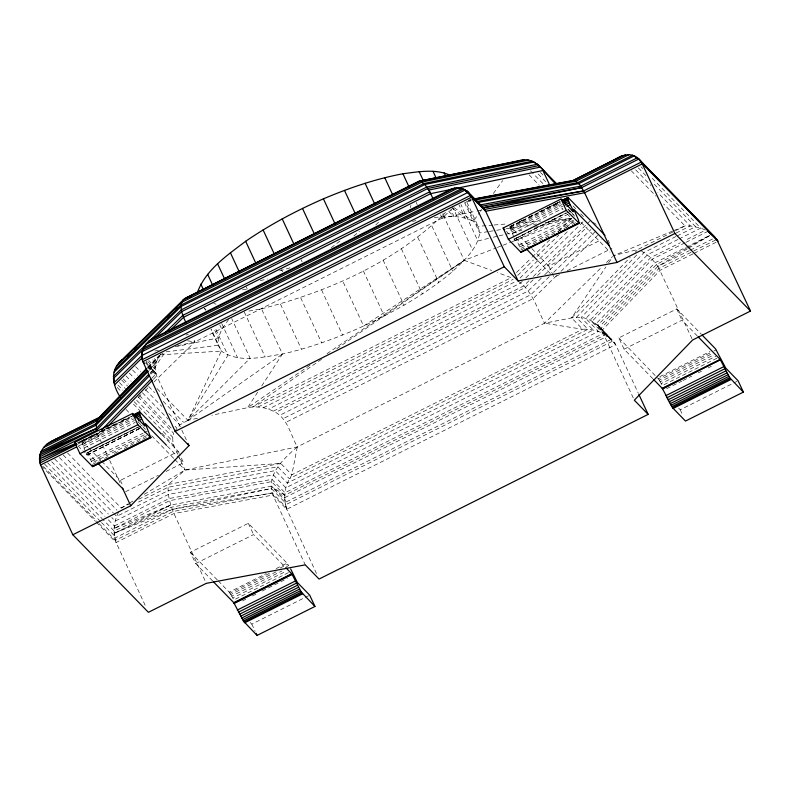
<?xml version="1.0" encoding="UTF-8"?>
<svg xmlns="http://www.w3.org/2000/svg" width="790" height="790" viewBox="0 0 790 790"><rect width="100%" height="100%" fill="white"/><g stroke="black" fill="none" stroke-linecap="round" stroke-linejoin="round"><path stroke-width="0.59" stroke-dasharray="3.95 2.96" d="M316.494 573.52L286.75 509.254L285.072 502.519L284.775 495.202L285.862 487.815L287.333 483.085L291.836 474.77L297.287 446.913C290.513 434.52 287.57 417.594 273.35 411.185C265.44 407.275 256.306 405.971 247.625 407.64L211.819 415.244M118.688 511.95C113.879 521.232 112.526 532.569 116.1 542.503L145.844 606.769M108.319 519.81L114.323 525.972L114.066 530.929L115.389 540.35L173.089 511.486L272.264 492.95L286.049 507.101L284.716 497.67L271.296 486.245L170.838 505.017L114.116 528.461L169.653 500.672L271.543 481.633L284.775 495.202L605.495 334.723L611.381 339.246L615.677 344.667L638.36 393.361M85.419 451.406L81.489 441.324L86.999 438.183M513.826 237.04L509.896 226.957L514.32 224.37M177.444 345.763L194.903 341.863L442.133 218.149L443.141 213.428M177.859 454.388C174.541 448.019 170.976 440.672 173.741 433.414L137.934 396.679M410.267 207.671L410.968 205.331M228.626 319.535L221.812 329.262L218.287 337.913L218.139 345.25L221.368 351.086C239.143 363.538 262.705 356.971 282.465 354.029C310.45 347.728 337.478 337.784 363.607 326.043C395.276 311.23 426.087 293.89 452.868 271.237C464.046 260.542 477.367 249.146 479.688 232.951L478.138 226.345L466.377 200.996M161.12 353.584C155.906 359.588 154.001 368.288 156.716 375.833L181.315 428.99M174.531 431.538L179.824 424.921L187.941 420.31L221.368 351.086L211.137 329.045M157.062 388.621L187.941 420.31L227.905 355.263L215.117 327.712M257.678 392.176L247.625 407.64L311.704 364.081M261.697 385.984L282.465 354.029L261.49 308.841L246.529 311.477M144.214 494.323L185.048 470.03L297.287 446.913L544.517 323.209L571.605 317.906L605.92 266.892M608.656 262.813L612.092 257.708M150.159 374.085L164.675 352.893M434.322 217.556C447.288 215.966 461.271 215.226 473.24 221.319L479.708 212.382M480.419 211.384L481.861 209.399M493.345 193.501L502.677 180.594M261.49 308.841C328.729 291.54 395.938 262.033 445.58 212.401M297.287 446.913C283.877 458.348 265.41 475.195 272.925 495.063L305.226 564.86M147.473 367.676L159.412 355.352M148.184 367.133L159.244 355.707M148.263 367.804L158.553 357.179M147.74 368.9L163.036 353.11M149.043 369.049L156.716 361.119L154.277 358.611M149.241 370.263L156.104 363.183L152.796 359.786M150.327 372.722L155.472 367.409L148.718 360.467M151.206 373.947L155.472 369.542L147.809 361.672M100.212 431.478L97.664 434.095L77.578 443.388M151.868 378.143L156.104 373.769L146.347 361.307M105.258 428.96L98.395 436.05L77.657 446.419M153.29 379.368L156.716 375.833L146.96 365.819M96.35 522.239L116.1 542.503L173.938 513.559L272.925 495.063L286.75 509.254L615.677 344.667C608.804 333.676 595.226 328.591 582.664 329.252L571.605 317.906L630.232 257.382M635.328 252.119L637.026 250.361M636.73 255.002L576.345 317.353L571.605 317.906M633.294 397.982L601.852 330.487L599.284 326.892L657.902 266.368L687.557 248.751M375.773 225.012L379.22 221.496M197.49 418.285L187.941 420.31L250.104 358.295L231.697 318.627M138.181 397.429L141.667 394.013M145.162 390.596L148.648 387.169M153.882 382.044L194.903 341.863L193.353 338.505M516.462 272.501L531.344 257.915M532.223 257.056L549.731 239.903M558.49 231.322L571.614 218.455L549.475 220.321M517.726 275.384L533.487 259.95M536.983 256.513L558.866 235.074M566.746 227.352L573.747 220.499M520.008 278.05L568.938 230.117M522.338 281.299L520.6 282.998L268.521 409.131M525.824 277.882L583.247 221.625M529.004 280.746L523.76 285.891L273.35 411.185M533.388 276.46L590.278 220.716M533.122 279.818L525.281 287.501L275.601 412.439M537.476 275.552L587.128 226.908M541.259 278.179L528.184 290.987L279.69 415.333M544.745 274.772L590.93 229.515M549.277 276.648L530.811 294.739L283.116 418.68M553.671 272.343L595.877 230.986M556.614 275.572L533.062 298.65L285.782 422.374M560.969 271.306L597.605 235.41M518.191 281.21C532.371 290.957 537.24 308.633 544.517 323.209L602.118 266.783M606.483 262.507L612.586 256.523M440.573 214.811L442.133 218.149L452.759 208.155M353.821 236.052L359.48 231.282M331.247 247.675L340.016 241.029M187.941 420.31L282.465 354.029M321.579 359.262L252.77 406.959L511.209 277.646L497.463 272.59M336.757 348.746L464.263 260.364L496.238 247.882M326.961 353.713L464.263 260.364L491.745 270.476M67.515 452.956L121.176 508.019L128.513 503.665M129.56 503.042L134.794 499.922M688.613 248.119L709.805 235.539M686.392 248.218L656.618 264.472L597.744 325.253L609.574 337.626C601.091 327.702 590.782 316.138 576.345 317.353L587.967 329.272L289.338 478.691L277.725 466.772L168.003 487.272L136.226 503.171M687.458 247.635L709.795 235.44L655.246 262.635L596.055 323.752L609.574 337.626M91.373 436.001L96.834 433.266M101.199 431.083L106.66 428.348M112.121 425.613L116.495 423.43M121.956 420.695L126.321 418.512M519.781 221.635L524.155 219.452M529.616 216.717L533.981 214.534M539.442 211.799L545.999 208.52M547.095 207.977L555.834 203.603M556.92 203.05L560.199 201.411M81.538 440.919L85.053 439.25M89.428 437.058L94.889 434.322M99.254 432.14L116.732 423.401M121.107 421.208L126.568 418.473M509.955 226.552L514.567 224.34M518.931 222.148L524.392 219.422M528.767 217.23L534.228 214.495M539.688 211.769L548.428 207.395M549.514 206.852L558.254 202.477M81.489 441.324L108.793 427.657M109.889 427.113L132.829 415.629M509.896 226.957L560.149 201.815M81.775 440.889L132.444 416.083M510.192 226.523L559.774 202.27M76.986 444.444L131.871 416.942M510.034 227.718L560.288 202.576M81.943 443.18L132.187 418.038M510.36 228.814L560.604 203.672M82.437 444.572L133.777 418.888M510.854 230.206L562.194 204.521M83.088 446.222L134.428 420.537M511.505 231.865L562.845 206.17M83.888 448.088L135.228 422.403M512.305 233.722L562.549 208.58M146.644 435.665L92.025 462.989L87.413 452.522L137.687 427.38M515.87 238.313L566.104 213.014L515.87 238.313L520.442 248.633L575.061 221.299M87.453 452.68L137.667 427.42M138.793 426.985L142.072 425.346M87.522 452.848L144.284 424.339M515.939 238.481L568.336 212.164M569.462 211.7L572.701 209.972M87.038 455.06L139.376 428.486M515.465 240.644L567.882 214.357M87.009 454.882L139.415 428.575M139.465 428.713L87.019 455.04L82.92 450.833M90.574 459.474L143.01 433.236M144.106 432.693L147.375 431.054M518.99 245.107L571.427 218.879M91.373 461.34L144.896 434.559M519.79 246.974L573.313 220.193M92.519 464.382L100.172 460.56M104.537 458.378L109.998 455.642M114.372 453.45L119.833 450.725M124.198 448.532L147.138 437.058M520.936 250.025L528.589 246.194M532.954 244.011L567.911 226.523M572.276 224.33L575.555 222.691M258.073 406.988L513.125 279.364M263.376 407.719L516.295 281.161M101.713 461.242L120.366 480.389L178.264 451.416L179.212 453.47M531.818 248.613L548.783 266.023L601.22 239.785M125.61 491.686L158.385 475.284M166.028 471.462L183.507 462.713L179.695 454.497M559.488 274.584L554.027 277.32L553.069 275.266M567.131 270.763L611.924 248.346M121.176 508.019L128.849 504.188M138.714 499.25L168.31 484.438L185.048 470.03L280.786 463.424L291.836 474.77L582.664 329.252L544.517 323.209M676.062 233.06L690.312 225.93L700.76 228.073L705.589 230.137L684.742 240.565M675.934 236.506L644.235 252.366L581.114 317.541L593.27 330.003L287.333 483.085L275.177 470.613L168.053 490.63L116.673 516.344L114.116 513.707M677.03 235.963L695.615 226.661L653.755 183.705M677.938 239.489L647.524 254.716L585.785 318.459L598.415 331.425L285.862 487.815L273.231 474.849L168.448 494.422L115.202 521.064L111.795 517.568M679.025 238.945L700.76 228.073L650.447 176.447M114.323 525.972L169.169 498.529L271.928 479.332L284.983 492.723L603.244 333.479L590.199 320.088L650.743 257.579L680.358 242.757M684.97 242.826L652.303 259.169L592.263 321.155L605.495 334.723M686.056 242.283L707.84 231.381M640.986 250.608L650.743 257.579L657.902 266.368L689.334 250.647M690.42 250.104L713.182 238.708M715.691 239.982L659.087 268.304L600.657 328.64L614.442 342.781M692.919 253.886L660.173 270.269L601.852 330.487L615.677 344.667M694.005 253.343L716.925 241.868M284.716 497.67L607.609 336.115L611.381 339.246L285.072 502.519L271.444 488.526L171.529 507.19L114.165 533.369L114.827 538.099L172.279 509.352L271.444 488.526M212.629 580.966L195.663 563.556L190.42 552.269L248.317 523.296L287.076 563.161L288.676 565.541L286.494 566.627M652.915 378.785L624.08 349.2L618.837 337.903L676.734 308.929L701.164 334.061M195.663 563.556L253.56 534.593L284.943 566.795M624.08 349.2L681.977 320.226L697.244 335.898M218.228 580.857L229.179 592.125L266.319 573.54M276.144 568.622L287.076 563.161M659.778 376.672L710.022 351.53M229.179 592.125L229.92 593.162L270.328 572.938M280.164 568.02L287.807 564.198M618.837 337.903L658.327 378.795L712.945 351.471M714.042 350.928L716.224 349.832M229.92 593.162L230.779 594.505L276.658 571.555M658.327 378.795L659.196 380.148L711.632 353.91M230.779 594.505L231.747 596.114L281.99 570.973M659.196 380.148L660.163 381.758L712.59 355.52M231.747 596.114L232.783 597.951L286.306 571.17M660.163 381.758L661.2 383.584L715.819 356.26M288.478 572.612L233.86 599.936L232.783 597.951M716.895 358.245L662.277 385.579L661.2 383.584M242.56 600.884L245.828 599.245M252.385 595.966L257.846 593.231M262.221 591.048L287.343 578.477M666.602 388.71L681.889 381.057M682.985 380.513L691.724 376.139M698.281 372.86L701.56 371.221M708.107 367.943L711.385 366.303M250.173 622.441L251.812 624.13L304.249 597.892M305.335 597.349L308.613 595.709M678.59 408.084L680.23 409.763L732.656 383.535M733.752 382.982L737.031 381.343M232.882 311.398L236.289 309.947M77.529 442.686L97.664 434.095L101.989 443.792M672.517 231.105L613.465 255.664L637.876 249.482L684.999 225.91L690.312 225.93L657.863 192.642M673.653 230.631L684.999 225.91L663.709 204.057M497.384 247.438L501.946 245.65M503.092 245.206L511.09 242.086M512.226 241.641L571.614 218.455L545.011 222.652M186.035 335.079L188.336 334.239M279.621 270.842L291.392 267.435M488.526 238.402L477.841 240.97L460.965 204.6M493.276 237.257L498.026 236.121M499.211 235.835L521.765 230.423M534.82 227.293L571.614 218.455M260.295 280.608L267.425 278.949M412.528 221.388L415.935 220.647M442.133 218.149L475.926 211.197M477.13 210.95L481.959 209.952M154.889 351.007L158.474 350.266M175.222 346.8L218.287 337.913L213.685 327.998M468.993 199.9L471.413 199.445M468.638 200.522L471.057 200.067M280.786 463.424L168.31 484.438C167.184 494.431 170.235 504.385 173.938 513.559L206.299 583.346M272.264 492.95L172.279 509.352L114.165 533.369L170.838 505.017L114.066 530.929L102.986 519.563M488.161 231.618L479.688 232.951L465.369 202.092M489.365 231.421L495.419 230.473M496.624 230.275L501.462 229.515M506.301 228.754L536.538 223.985M242.382 289.881L248.445 289.022M166.107 351.856L218.139 345.25L210.979 329.815M492.901 225.101L478.138 226.345L473.24 221.319L454.151 207.721M494.135 224.992L507.664 223.856M518.734 222.918L540.874 221.052M466.298 201.766L472.42 201.302M160.35 354.829L221.368 351.086M468.065 200.581L471.107 200.788L469.418 199.06M187.586 340.826L194.903 341.863M213.754 303.617L216.114 304.12M204.136 308.288L206.002 309.483M284.775 495.202L271.296 486.245L284.815 500.119M593.31 222.434L596.164 224.39M452.611 208.442L465.122 218L458.98 204.778M515.84 238.136L525.192 247.734M87.423 452.502L96.775 462.091M448.71 211.434L453.983 216.48L450.912 209.864M641.065 166.828L642.774 168.576M638.369 167.934L646.921 176.693M635.664 169.86L651.029 185.63M631.338 170.847L656.046 196.187M540.409 172.437L542.977 175.074M572.987 205.874L577.283 210.268M580.709 213.794L584.136 217.309M538.148 173.978L545.89 181.927M568.079 209.093L569.788 210.851M570.647 211.73L574.932 216.124M580.927 222.276L610.038 252.148M530.505 170.847L544.093 184.801M567.882 209.202L574.676 216.184M529.083 174.817L539.293 185.285M557.157 203.623L563.112 209.725M567.368 214.09L569.916 216.717M510.617 226.858L516.551 232.951M519.948 236.437L530.969 247.744M537.911 260.779L552.329 275.582M506.41 231.411L510.508 235.627M513.796 238.995L515.436 240.683M599.284 326.892L613.01 340.974L285.486 504.85L286.75 509.254M145.558 362.956L156.104 373.769L145.893 362.087M135.613 366.619L140.758 371.893M132.572 369.977L137.667 375.211M148.727 386.547L154.672 392.66M163.184 401.379L183.586 422.324M129.382 373.156L134.507 378.42M145.627 389.826L161.871 406.495M168.714 413.516L179.824 424.921M125.995 375.922L131.16 381.215M142.348 392.699L168.171 419.194M175.054 426.254L176.782 428.022M123.24 378.904L128.365 384.167M139.484 395.573L172.822 429.78M121.739 380.059L127.704 386.182M119.448 382.577L125.482 388.759M136.67 400.244L172.822 437.334M117.917 385.046L123.062 390.329M134.221 401.774L172.822 441.393M117.226 387.446L121.512 391.84M133.5 404.144L140.353 411.175M161.762 433.147L173.761 445.451M162.148 434.885L178.264 451.416M167.391 446.182L178.422 457.489M179.261 458.358L183.507 462.713M125.966 409.398L129.382 412.913M137.954 421.702L147.365 431.37M151.65 435.764L173.919 458.605M174.768 459.484L185.048 470.03L178.372 455.504M82.2 441.225L88.134 447.318M88.984 448.187L100.863 460.373M77.993 445.777L82.091 449.994M63.19 455L116.979 510.192M59.438 457.608L113.256 512.838M54.658 458.941L108.388 514.063M51.636 461.646L104.882 516.285M47.627 462.762L102.137 518.694M44.665 464.194L100.646 521.627M101.505 522.516L114.422 535.768M43.401 466.485L98.246 522.763M99.106 523.642L115.389 540.35M41.406 465.873L95.491 521.361M190.42 552.269L217.378 579.998M657.902 266.368L692.603 340.016M676.734 308.929L681.977 320.226M608.102 240.14L609.534 243.221M680.23 409.763L683.093 415.925M548.783 266.023L552.595 274.239M464.55 202.586L473.24 221.319M452.196 206.101L472.657 250.183M443.289 215.176L464.263 260.364L363.607 326.043L342.633 280.855M431.893 226.059L452.868 271.237M416.212 202.408L417.238 204.61M417.811 237.356L438.786 282.534M401.389 248.771L422.364 293.959M383.071 260.029L404.046 305.207M363.311 270.812L384.286 315.99M321.57 289.9L342.544 335.079M301.118 259.624L302.145 261.826M300.664 297.712L321.639 342.89M281.507 269.568L282.534 271.78M280.47 304.081L301.434 349.259M246.223 286.829L247.24 289.031M244.228 311.882L265.203 357.06M221.714 323.535L237.563 357.692M219.768 324.858L221.812 329.262M204.472 308.159L205.499 310.361M248.317 523.296L253.56 534.593M251.812 624.13L255.15 631.319M120.366 480.389L122.756 485.524M102.502 444.898L107.628 455.968M109.682 460.402L120.969 484.754M181.819 430.096L186.944 441.175M514.339 238.145L515.356 240.358M85.922 452.502L86.94 454.714"/><path stroke-width="1.19" d="M50.382 441.867L101.871 416.271L50.382 441.867C42.245 446.083 37.14 456.126 40.547 464.984L72.818 534.751L148.401 612.309L206.299 583.346L305.226 564.86L319.061 579.06L648.156 414.385L638.873 394.467M72.818 534.751L130.706 505.788L188.998 445.609L175.163 431.409L142.891 361.642C139.484 352.784 144.59 342.741 152.727 338.515L451.347 189.096C457.608 186.312 465.28 188.356 469.487 193.708L483.204 207.79L485.643 211.246L518.092 280.934L617.02 262.458L674.907 233.484L750.5 311.043L692.603 340.016L634.321 400.194L648.156 414.385M147.335 370.806L96.173 423.638L41.327 451.08L39.954 454.892L39.974 462.97L75.899 444.997M518.092 280.934L504.257 266.744L470.712 195.308L142.319 359.628L142.299 351.55L465.192 189.985L484.497 209.449L583.672 190.923L641.362 162.049L674.907 233.484M92.845 465.478L92.687 466.673L79.948 453.707L74.704 442.41L132.602 413.437L144.916 426.077C144.807 423.371 137.904 413.95 140.097 412.252L161.298 434.016M92.687 466.673L150.821 437.68L145.301 423.559L166.542 445.303M521.39 251.882L520.679 251.98L508.365 239.34L503.121 228.043L561.019 199.08L573.333 211.71C573.204 208.985 566.331 199.603 568.514 197.895L604.982 235.311M521.104 252.316L579.238 223.313L578.339 219.66L573.728 209.232L609.376 245.739M556.595 184.583C545.811 175.943 537.585 155.926 520.304 160.39L419.125 181.226L184.514 298.62L119.122 362.63C109.889 372.386 113.444 387.14 120.307 397.103M141.953 353.535L142.872 349.605L463.592 189.136L466.228 191.624M197.312 292.725C205.568 269.825 227.095 255.417 245.66 241.276C270.081 224.558 296.309 210.644 323.416 198.823C349.062 188.02 375.517 178.886 402.92 173.761C418.443 171.786 435.428 168.556 450.241 175.301M524.372 159.857L419.125 181.226L186.588 297.741C176.664 302.244 182.549 315.812 186.134 322.883M146.614 368.555L97.999 418.749L96.173 423.638L96.607 430.323L39.5 458.901L75.297 443.634M146.486 368.881L97.999 418.749L46.62 444.464M146.545 369.572L96.815 420.922L43.569 447.565M148.382 371.152L96.064 425.168L40.527 452.956L96.281 428.526L148.619 374.49M96.607 430.323L149.508 375.704M101.9 429.73L151.018 379.012M106.976 427.193L152.431 380.257M116.535 366.204L181.789 302.274L422.166 181.996L528.401 160.123M127.052 356.073L128.8 354.354M134.053 349.21L136.68 346.642M166.453 317.471L169.08 314.904M175.202 308.9L176.96 307.182M114.688 370.125L181.216 304.95L423.954 183.497L532.263 161.19M114.066 372.179L181.137 306.471L424.901 184.495L534.099 162.009L535.817 163.767M143.207 349.348L113.424 378.529L114.037 382.745L142.773 354.601M155.462 337.34L181.739 311.596L427.815 188.464L539.047 165.564M164.537 333.271L182.826 315.358L429.76 191.802L433.315 199.208M142.565 357.465L114.659 384.809L113.424 376.396L181.404 309.799L426.837 186.993L537.506 164.211L540.469 167.075L428.792 190.074L424.901 184.495L420.537 181.236L182.895 300.141M169.603 330.971L183.556 317.303L430.718 193.629L453.638 188.909M119.122 362.63L122.371 359.509M613.297 160.795C620.417 155.176 631.644 151.413 638.804 159.027L716.787 239.439L750.5 311.043M447.91 190.983L451.347 189.096M148.964 341.122L454.902 188.04M145.913 344.223L458.467 187.832M143.671 347.728L461.933 188.484M141.844 355.549L468.144 192.286M622.007 155.847L571.437 181.315L618.56 157.733M625.562 154.781L574.182 180.495L473.072 199.376M629.126 154.573L575.88 181.216L474.721 200.117M632.593 155.235L577.747 182.678L476.192 201.648M39.609 456.877L96.281 428.526L39.954 454.892M470.84 195.229L483.204 207.79L581.697 187.605L638.804 159.027L641.362 162.049L638.804 159.027M132.878 415.234L139.435 411.955M562.381 200.324L567.852 197.589M133.115 415.194L139.672 411.916M562.628 200.285L568.089 197.559M133.915 415.086L139.376 412.35M562.332 200.719L567.793 197.994M134.053 415.846L139.514 413.111M562.47 201.48L567.931 198.754M134.369 416.942L139.84 414.207M563.882 202.033L568.247 199.85M40.547 464.984L76.571 446.972M648.511 169.218L713.726 235.904L718.021 241.325L642.468 163.806L584.63 192.75L485.643 211.246L471.818 197.066L142.891 361.642L144.521 363.311M135.959 417.791L140.334 415.599M564.376 203.425L568.741 201.243M137.707 418.897L140.985 417.258M565.028 205.084L569.402 202.892M138.507 420.764L141.785 419.125M566.924 206.397L570.192 204.758M79.948 453.707L137.845 424.734L150.821 437.68M508.365 239.34L566.262 210.377L579.238 223.313M92.262 466.337L150.159 437.374M520.679 251.98L578.576 223.007M92.983 466.238L150.87 437.275M525.765 249.689L534.504 245.315M539.965 242.589L548.704 238.215M554.165 235.479L566.183 229.465M568.365 228.379L579.287 222.908M175.163 431.409L504.257 266.744M233.83 602.721L291.787 573.836L301.306 592.085L314.953 606.453L257.056 635.427L243.419 621.058L233.83 602.721L213.478 581.835M662.277 388.394L720.204 359.48L729.723 377.729L743.37 392.097L685.473 421.06L672.567 407.729L662.356 388.502L653.764 379.654M233.939 602.869L291.875 573.975M662.356 388.502L720.292 359.618M234.038 603.037L291.925 574.063M720.342 359.707L662.603 388.966M234.087 603.125L292.033 574.261M234.186 603.333L292.083 574.36M237.336 610.048L295.223 581.085M665.743 395.691L723.64 366.718M238.392 612.181L296.28 583.218M666.8 397.824L724.697 368.851M239.469 614.274L297.366 585.311M667.886 399.918L725.783 370.945M240.555 616.269L298.442 587.296M668.962 401.903L726.859 372.939M241.582 618.096L299.479 589.133M669.999 403.739L727.896 374.766M242.55 619.706L300.447 590.742M670.967 405.349L728.864 376.376M243.419 621.058L301.306 592.085M671.836 406.692L729.723 377.729M244.15 622.095L302.047 593.122M672.567 407.729L730.464 378.766M244.742 622.787L302.639 593.823M673.159 408.43L731.046 379.457M152.727 338.515L157.082 336.51M39.618 460.935L76.462 443.901M54.737 439.852L58.134 438.401M516.324 161.723L520.304 160.39M191.299 296.388L186.588 297.741L188.968 297.188M425.158 180.495L433.562 178.757M435.962 178.264L438.361 177.77M447.95 175.795L457.548 173.82M470.741 171.104L476.735 169.87M482.739 168.635L487.529 167.648M489.928 167.154L495.932 165.92M505.521 163.945L515.12 161.97M456.047 188.415L542.898 170.531L549.682 185.018M473.822 198.991L572.681 180.525C578.952 180.821 581.766 188.119 584.63 192.75L617.02 262.458M486.778 197.135L489.198 196.68M495.241 195.545L497.661 195.1M520.64 190.805L523.059 190.351M546.038 186.055L548.457 185.611M554.501 184.475L556.92 184.031M476.824 202.704L578.715 183.665L634.251 155.877L636.819 158.514M581.697 187.605L481.781 206.269L471.482 196.601M583.672 190.923L483.204 207.79L466.712 191.042L470.712 195.308M478.533 203.81L480.241 204.906L580.699 186.144L637.372 157.783L646.793 167.46M707.84 231.381L715.345 237.622M465.192 189.985L480.241 204.906L466.712 191.042L469.191 193.55M537.506 164.211L556.693 183.724M698.093 336.767L720.204 359.48M526.881 249.472L537.062 259.91M503.121 228.043L504.761 229.732M285.792 567.664L291.787 573.836M97.624 462.96L123.072 489.069M74.704 442.41L76.353 444.089M702.004 334.93L715.483 348.795L725.743 368.081L738.127 380.8L743.37 392.097M640.137 160.459L642.468 163.806M427.815 188.464L430.718 193.629M290.681 568.978L297.366 582.497L309.71 595.156L314.953 606.453M561.019 199.08L566.262 210.377M444.148 172.822L445.678 176.121M433.009 171.302L436.08 177.908M419.144 171.618L423.243 180.426M402.92 173.761L409.052 186.983M384.74 177.671L392.413 194.202M365.089 183.26L374.806 204.195M344.47 190.37L355.214 213.507M323.416 198.823L335.187 224.163M302.481 208.392L314.242 233.741M282.198 218.85L293.959 244.189M263.09 229.9L274.347 254.143M245.66 241.276L255.891 263.317M230.364 252.672L239.567 272.501M217.586 263.791L224.745 279.216M207.661 274.357L212.777 285.378M200.838 284.084L203.395 289.594M256.108 633.373L257.056 635.427M132.602 413.437L137.845 424.734M122.499 488.072L130.706 505.788M187.971 443.388L188.998 445.609"/></g></svg>
